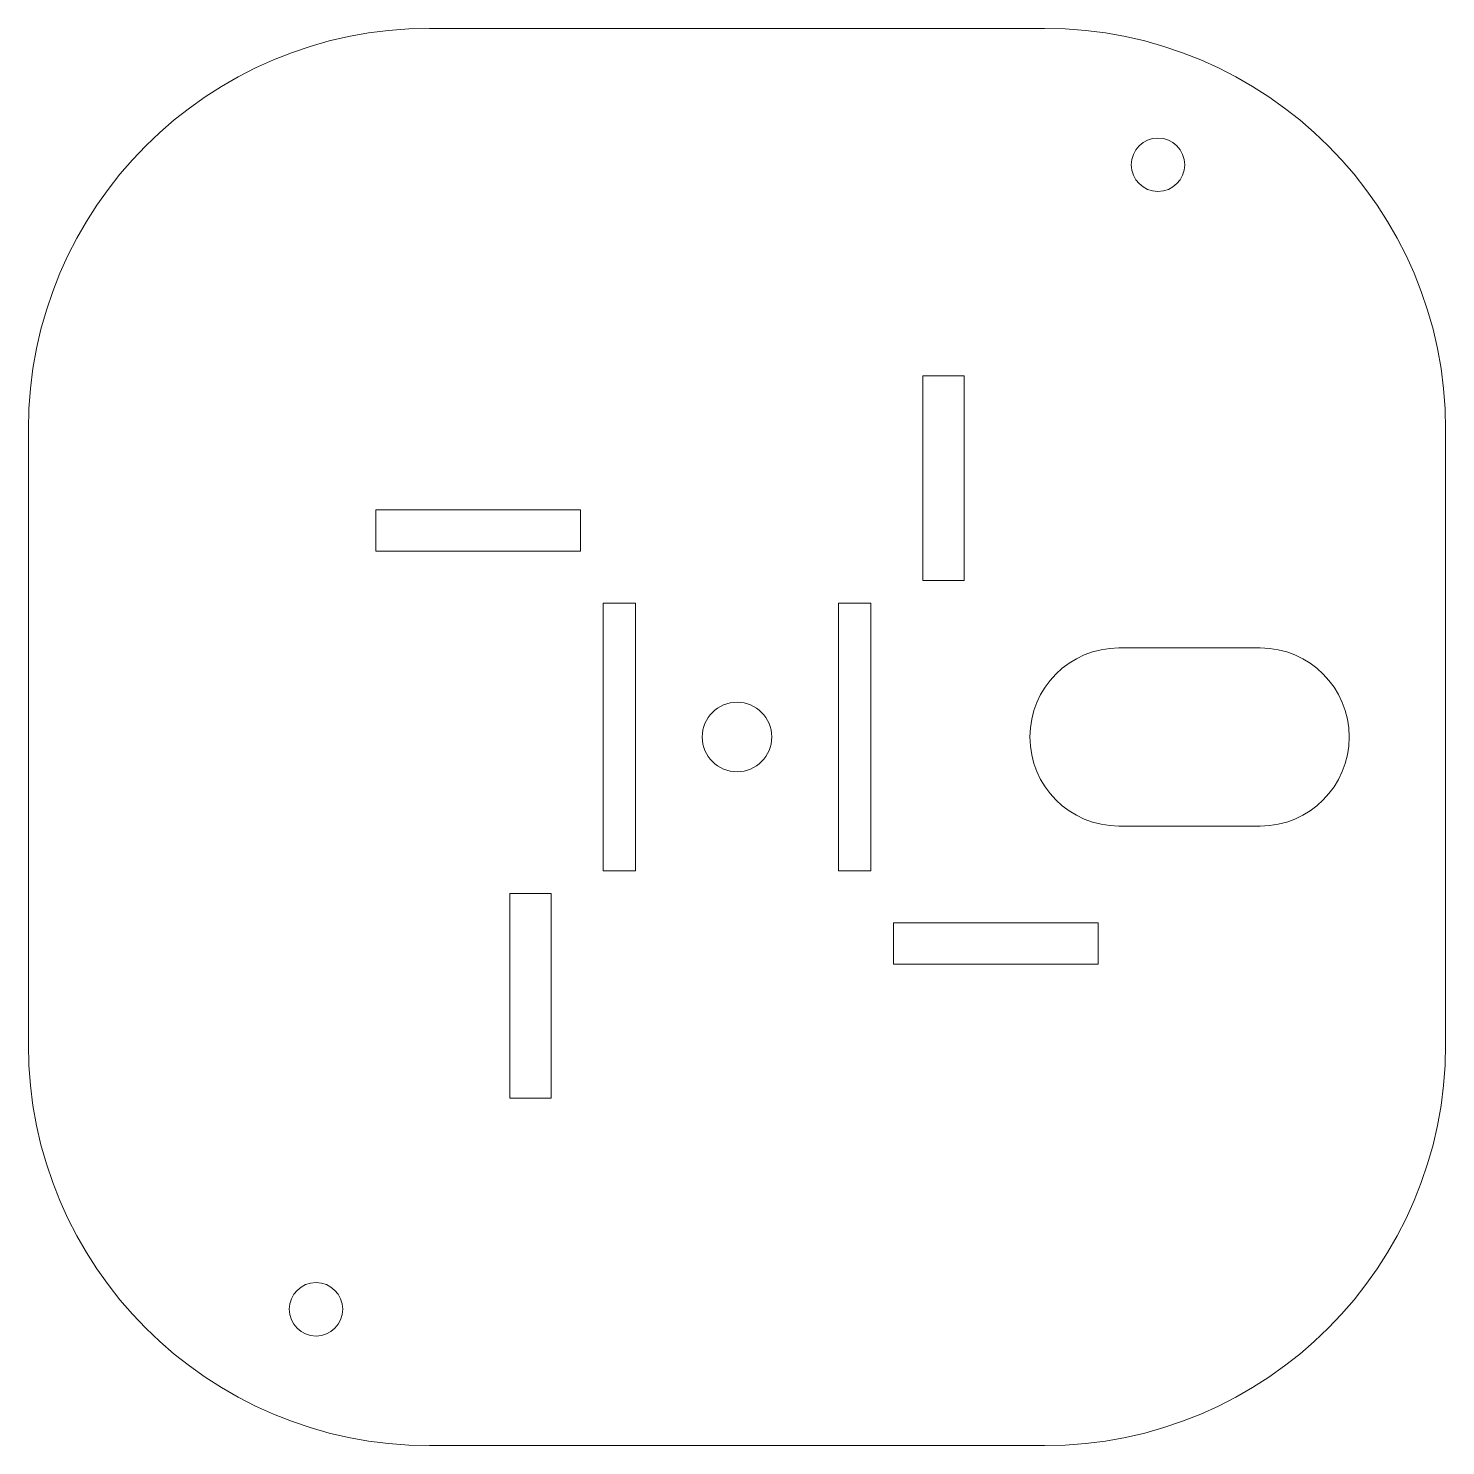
# Model space of a CAD drawing. Header units: millimetres. Extents: x 9.18 to 14.48, y 9.48 to 14.78.
import ezdxf

# ---------------------------------------------------------------- set-up
doc = ezdxf.new("R2010")
doc.units = ezdxf.units.MM

msp = doc.modelspace()

# ---------------------------------------------------------------- linework, layer by layer
at = {"color": 7, "linetype": 'Continuous', "lineweight": 15}
for p, q in [((12.9786, 14.7814), (10.6786, 14.7814)), ((12.6786, 13.4814), (12.5236, 13.4814)), ((12.5236, 13.4814), (12.5236, 12.7164)), ((12.6786, 12.7164), (12.6786, 13.4814)), ((9.1786, 13.2814), (9.1786, 10.9814)), ((14.4786, 10.9814), (14.4786, 13.2814)), ((11.2436, 12.9814), (10.4786, 12.9814)), ((10.4786, 12.9814), (10.4786, 12.8264)), ((11.2436, 12.8264), (11.2436, 12.9814)), ((10.4786, 12.8264), (11.2436, 12.8264)), ((12.5236, 12.7164), (12.6786, 12.7164)), ((11.4486, 12.6314), (11.3286, 12.6314)), ((11.3286, 12.6314), (11.3286, 11.6314)), ((11.4486, 11.6314), (11.4486, 12.6314)), ((12.2086, 12.6314), (12.2086, 11.6314)), ((12.3286, 12.6314), (12.2086, 12.6314)), ((12.3286, 11.6314), (12.3286, 12.6314)), ((13.7852, 12.4644), (13.2569, 12.4644)), ((13.2569, 11.7984), (13.7852, 11.7984)), ((11.3286, 11.6314), (11.4486, 11.6314)), ((12.2086, 11.6314), (12.3286, 11.6314)), ((10.9786, 11.5464), (10.9786, 10.7814)), ((11.1336, 11.5464), (10.9786, 11.5464)), ((11.1336, 10.7814), (11.1336, 11.5464)), ((13.1786, 11.4364), (12.4136, 11.4364)), ((12.4136, 11.4364), (12.4136, 11.2814)), ((13.1786, 11.2814), (13.1786, 11.4364)), ((12.4136, 11.2814), (13.1786, 11.2814)), ((10.9786, 10.7814), (11.1336, 10.7814)), ((10.6786, 9.4814), (12.9786, 9.4814))]:
    msp.add_line(p, q, dxfattribs=at)
for centre, radius in [((13.4028, 14.2713), 0.1), ((11.8286, 12.1314), 0.13), ((10.2543, 9.9914), 0.1)]:
    msp.add_circle(centre, radius, dxfattribs=at)
for centre, radius, start, end in [((10.6786, 13.2814), 1.5, 90, 180), ((12.9786, 13.2814), 1.5, 0, 90), ((13.2569, 12.1314), 0.333, 90, 270), ((13.7852, 12.1314), 0.333, 270, 90), ((10.6786, 10.9814), 1.5, 180, 270), ((12.9786, 10.9814), 1.5, 270, 0)]:
    msp.add_arc(centre, radius, start, end, dxfattribs=at)

doc.saveas('drawing.dxf')
